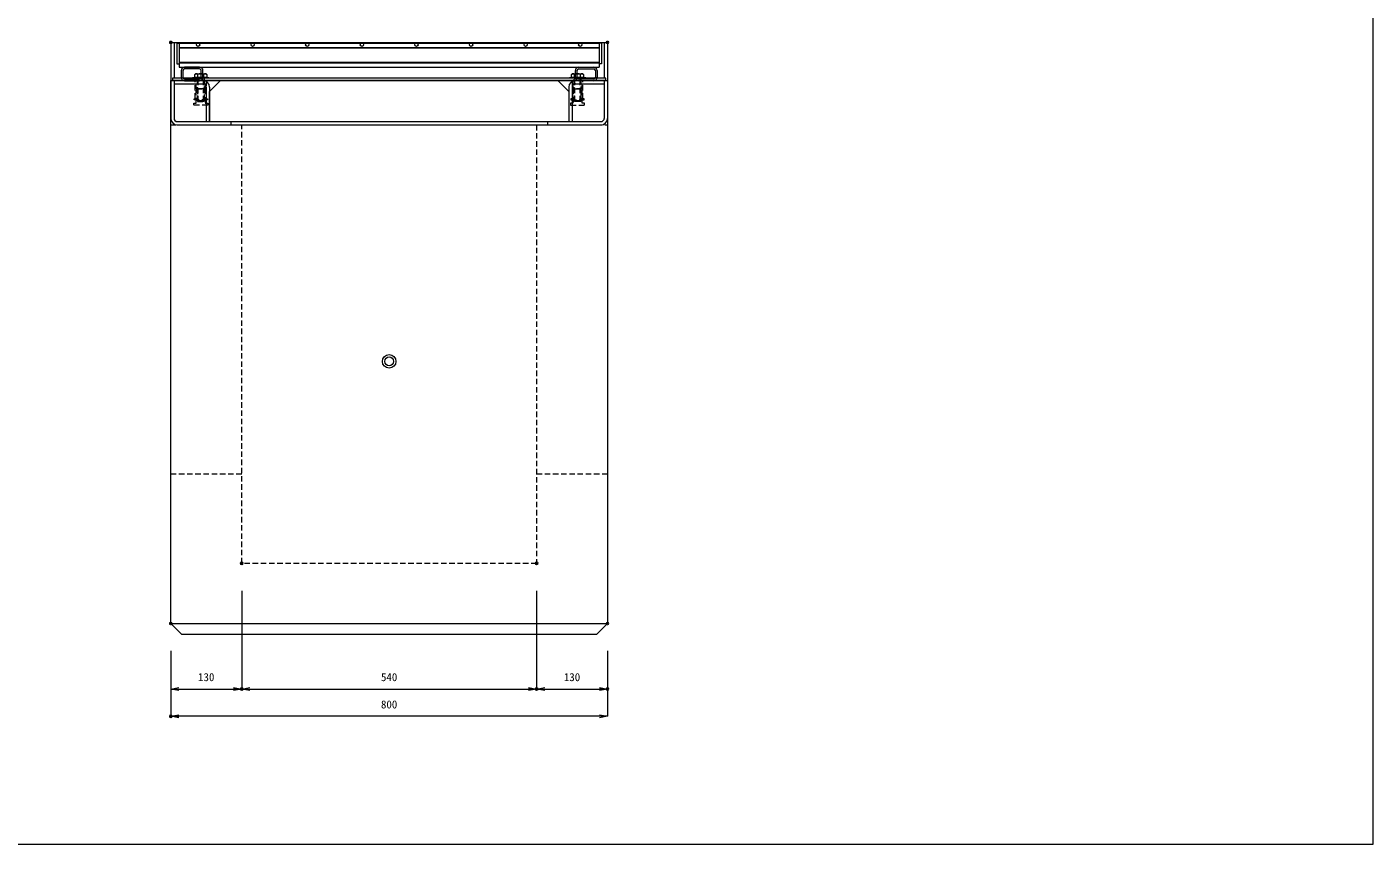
# Model space of a CAD drawing. Units: millimetres, scale not verified. Extents: x -4245 to -355, y 632 to 3472.
# Drawn here: x -2821 to -355, y 632 to 2129 of the extents above; entities that cross this region are included whole.
import ezdxf
from ezdxf.enums import TextEntityAlignment as Align

# ---------------------------------------------------------------- set-up
doc = ezdxf.new("R2010")
doc.units = ezdxf.units.MM
doc.header["$LTSCALE"] = 20
doc.header["$PDMODE"] = 32
doc.header["$PDSIZE"] = 4
doc.linetypes.add('USER1', pattern=[0.75, 0.5, -0.25])
for name, color, linetype, lineweight in [('0-1_TITLE', 7, 'Continuous', 18), ('0-3_KIJUN', 3, 'Continuous', 18), ('0-5_SUNPO', 3, 'Continuous', 18), ('0-6_UKEWAKU', 4, 'Continuous', 18), ('0-7_GRE', 5, 'Continuous', 18), ('0-9__0-0_0', 7, 'Continuous', 18)]:
    doc.layers.add(name, color=color, linetype=linetype, lineweight=lineweight)
doc.layers.add('0-A__0-2_DEFPOINTS', color=7, linetype='Continuous')
doc.styles.add('ＭＳ ゴシック', font='')
doc.styles.get('ＭＳ ゴシック').set_extended_font_data('MS Gothic')

# ---------------------------------------------------------------- blocks, each defined once
blk = doc.blocks.new('W1-2_INST_C')
at = {"layer": '0-3_KIJUN', "color": 7, "linetype": 'USER1'}
for p, q in [((-8.23, -15), (-8.23, 0)), ((8.22, -15), (8.22, 0))]:
    blk.add_line(p, q, dxfattribs=at)
for points in [[(10, 0), (-10, 0), (-10, -33), (-12, -33), (-12, -35), (12, -35), (12, -33), (10, -33)], [(8.22, -15), (-8.23, -15), (-8.23, -41.5), (-12.75, -41.5), (-12.75, -45), (12.75, -45), (12.75, -41.5), (8.22, -41.5)], [(-6, -15), (6, -15), (6, -38), (-6, -38)]]:
    blk.add_lwpolyline(points, close=True, dxfattribs=at)
blk = doc.blocks.new('_OPEN')
at = {"layer": '0-9__0-0_0'}
blk.add_line((0, 0), (-1, 0), dxfattribs=at)
blk.add_lwpolyline([(-1, 0.167), (0, 0), (-1, -0.167)], dxfattribs=at)
blk = doc.blocks.new('_D12')
at = {"layer": '0-5_SUNPO'}
for p, q in [((1817.95, 759.88), (1817.95, 579.88)), ((1687.95, 649.88), (1687.95, 579.88)), ((1702.95, 579.88), (1802.95, 579.88))]:
    blk.add_line(p, q, dxfattribs=at)
at = {"layer": '0-A__0-2_DEFPOINTS'}
for p in [(1817.95, 809.88), (1687.95, 699.88), (1817.95, 579.88)]:
    blk.add_point(p, dxfattribs=at)
at = {"layer": '0-5_SUNPO', "xscale": 15, "yscale": 15, "rotation": 180}
blk.add_blockref('_OPEN', (1687.95, 579.88), dxfattribs=at)
at = {"layer": '0-5_SUNPO', "xscale": 15, "yscale": 15}
blk.add_blockref('_OPEN', (1817.95, 579.88), dxfattribs=at)
at = {"layer": '0-5_SUNPO', "color": 7, "style": 'ＭＳ ゴシック'}
blk.add_text('130', height=14.66, dxfattribs=at).set_placement((1737.95, 589.88), align=Align.BOTTOM_LEFT)
blk = doc.blocks.new('_D13')
at = {"layer": '0-5_SUNPO'}
for p, q in [((1817.95, 759.88), (1817.95, 579.88)), ((2357.95, 759.88), (2357.95, 579.88)), ((1832.95, 579.88), (2342.95, 579.88))]:
    blk.add_line(p, q, dxfattribs=at)
at = {"layer": '0-A__0-2_DEFPOINTS'}
for p in [(1817.95, 809.88), (2357.95, 809.88), (2357.95, 579.88)]:
    blk.add_point(p, dxfattribs=at)
at = {"layer": '0-5_SUNPO', "xscale": 15, "yscale": 15, "rotation": 180}
blk.add_blockref('_OPEN', (1817.95, 579.88), dxfattribs=at)
at = {"layer": '0-5_SUNPO', "xscale": 15, "yscale": 15}
blk.add_blockref('_OPEN', (2357.95, 579.88), dxfattribs=at)
at = {"layer": '0-5_SUNPO', "color": 7, "style": 'ＭＳ ゴシック'}
blk.add_text('540', height=14.66, dxfattribs=at).set_placement((2072.95, 589.88), align=Align.BOTTOM_LEFT)
blk = doc.blocks.new('_D14')
at = {"layer": '0-5_SUNPO'}
for p, q in [((2357.95, 759.88), (2357.95, 579.88)), ((2487.95, 649.88), (2487.95, 579.88)), ((2372.95, 579.88), (2472.95, 579.88))]:
    blk.add_line(p, q, dxfattribs=at)
at = {"layer": '0-A__0-2_DEFPOINTS'}
for p in [(2357.95, 809.88), (2487.95, 699.88), (2487.95, 579.88)]:
    blk.add_point(p, dxfattribs=at)
at = {"layer": '0-5_SUNPO', "xscale": 15, "yscale": 15, "rotation": 180}
blk.add_blockref('_OPEN', (2357.95, 579.88), dxfattribs=at)
at = {"layer": '0-5_SUNPO', "xscale": 15, "yscale": 15}
blk.add_blockref('_OPEN', (2487.95, 579.88), dxfattribs=at)
at = {"layer": '0-5_SUNPO', "color": 7, "style": 'ＭＳ ゴシック'}
blk.add_text('130', height=14.66, dxfattribs=at).set_placement((2407.95, 589.88), align=Align.BOTTOM_LEFT)
blk = doc.blocks.new('_D15')
at = {"layer": '0-5_SUNPO'}
for p, q in [((1687.95, 649.88), (1687.95, 529.88)), ((2487.95, 649.88), (2487.95, 529.88)), ((2472.95, 529.88), (1702.95, 529.88))]:
    blk.add_line(p, q, dxfattribs=at)
at = {"layer": '0-A__0-2_DEFPOINTS'}
for p in [(1687.95, 699.88), (2487.95, 699.88), (1687.95, 529.88)]:
    blk.add_point(p, dxfattribs=at)
at = {"layer": '0-5_SUNPO', "xscale": 15, "yscale": 15, "rotation": 180}
blk.add_blockref('_OPEN', (1687.95, 529.88), dxfattribs=at)
at = {"layer": '0-5_SUNPO', "xscale": 15, "yscale": 15}
blk.add_blockref('_OPEN', (2487.95, 529.88), dxfattribs=at)
at = {"layer": '0-5_SUNPO', "color": 7, "style": 'ＭＳ ゴシック'}
blk.add_text('800', height=14.66, dxfattribs=at).set_placement((2072.95, 539.88), align=Align.BOTTOM_LEFT)
blk = doc.blocks.new('M16_insert')
at = {"layer": '0-3_KIJUN'}
for radius in [12.5, 8]:
    blk.add_circle((0, 0), radius, dxfattribs=at)
blk = doc.blocks.new('_D77')
at = {"layer": '0-5_SUNPO'}
for p, q in [((1687.95, 1813.88), (1687.95, 1864.88)), ((1702.95, 1864.88), (2472.95, 1864.88)), ((2487.95, 1813.88), (2487.95, 1864.88))]:
    blk.add_line(p, q, dxfattribs=at)
at = {"layer": '0-A__0-2_DEFPOINTS'}
for p in [(2487.95, 1864.88), (1687.95, 1763.88), (2487.95, 1763.88)]:
    blk.add_point(p, dxfattribs=at)
at = {"layer": '0-5_SUNPO', "xscale": 15, "yscale": 15, "rotation": 180}
blk.add_blockref('_OPEN', (1687.95, 1864.88), dxfattribs=at)
at = {"layer": '0-5_SUNPO', "xscale": 15, "yscale": 15}
blk.add_blockref('_OPEN', (2487.95, 1864.88), dxfattribs=at)
at = {"layer": '0-5_SUNPO', "color": 7, "style": 'ＭＳ ゴシック'}
blk.add_text('800', height=14.66, dxfattribs=at).set_placement((2072.95, 1874.88), align=Align.BOTTOM_LEFT)
blk = doc.blocks.new('A$C36F45916')
at = {"layer": '0-6_UKEWAKU'}
for p, q in [((0, 0), (800, 0)), ((0, 0), (0, -139)), ((6, 0), (6, -65.5)), ((794, 0), (794, -65.5)), ((800, 0), (800, -139)), ((0, -70), (59, -70)), ((797, -65.5), (3, -65.5)), ((3, -65.5), (3, -70)), ((797, -70), (3, -70)), ((6, -70), (6, -139)), ((71, -90), (91, -70)), ((91, -70), (709, -70)), ((709, -70), (729, -90)), ((741, -70), (800, -70)), ((794, -70), (794, -139)), ((797, -70), (797, -65.5)), ((6, -76), (59, -76)), ((65, -82), (65, -145)), ((71, -82), (71, -145)), ((71, -145), (71, -90)), ((729, -82), (729, -145)), ((729, -90), (729, -145)), ((735, -82), (735, -145)), ((741, -76), (794, -76)), ((12, -145), (788, -145)), ((110, -145), (110, -151)), ((690, -145), (690, -151)), ((12, -151), (788, -151))]:
    blk.add_line(p, q, dxfattribs=at)
for centre, radius, start, end in [((59, -82), 12, 0, 90), ((741, -82), 12, 90, 180), ((59, -82), 6, 0, 90), ((741, -82), 6, 90, 180), ((12, -139), 12, 180, 270), ((12, -139), 6, 180, 270), ((788, -139), 6, 270, 0), ((788, -139), 12, 270, 0)]:
    blk.add_arc(centre, radius, start, end, dxfattribs=at)
blk = doc.blocks.new('A$C589A0631')
at = {"layer": '0-7_GRE'}
for p, q in [((0, 0), (0, -38)), ((0, 0), (4.5, 0)), ((4.5, 0), (4.5, -38)), ((4.5, 0), (4.5, -44)), ((4.5, 0), (773.5, 0)), ((773.5, 0), (773.5, -38)), ((778, 0), (773.5, 0)), ((773.5, 0), (773.5, -44)), ((778, 0), (778, -38)), ((4.5, -8), (773.5, -8)), ((4.5, -9), (773.5, -9)), ((0, -38), (4.5, -38)), ((4.5, -35), (773.5, -35)), ((4.5, -36), (773.5, -36)), ((4.5, -44), (773.5, -44)), ((41.6, -44), (14.4, -44)), ((41.6, -47.2), (14.4, -47.2)), ((736.4, -44), (763.6, -44)), ((736.4, -47.2), (763.6, -47.2)), ((778, -38), (773.5, -38)), ((8, -50.4), (8, -62.6)), ((11.2, -50.4), (11.2, -62.6)), ((14.4, -65.8), (41.6, -65.8)), ((14.4, -69), (41.6, -69)), ((44.8, -62.6), (44.8, -50.4)), ((48, -62.6), (48, -50.4)), ((730, -62.6), (730, -50.4)), ((733.2, -62.6), (733.2, -50.4)), ((763.6, -65.8), (736.4, -65.8)), ((763.6, -69), (736.4, -69)), ((766.8, -50.4), (766.8, -62.6)), ((770, -50.4), (770, -62.6))]:
    blk.add_line(p, q, dxfattribs=at)
for centre in [(39, -3), (139, -3), (239, -3), (339, -3), (439, -3), (539, -3), (639, -3), (739, -3)]:
    blk.add_circle(centre, 3, dxfattribs=at)
for centre, radius, start, end in [((14.4, -50.4), 6.4, 90, 180), ((14.4, -50.4), 3.2, 90, 180), ((41.6, -50.4), 6.4, 0, 90), ((41.6, -50.4), 3.2, 0, 90), ((736.4, -50.4), 6.4, 90, 180), ((736.4, -50.4), 3.2, 90, 180), ((763.6, -50.4), 6.4, 0, 90), ((763.6, -50.4), 3.2, 0, 90), ((14.4, -62.6), 6.4, 180, 270), ((14.4, -62.6), 3.2, 180, 270), ((41.6, -62.6), 3.2, 270, 0), ((41.6, -62.6), 6.4, 270, 0), ((736.4, -62.6), 6.4, 180, 270), ((736.4, -62.6), 3.2, 180, 270), ((763.6, -62.6), 3.2, 270, 0), ((763.6, -62.6), 6.4, 270, 0)]:
    blk.add_arc(centre, radius, start, end, dxfattribs=at)
blk = doc.blocks.new('A$C633F5666')
at = {"layer": '0-3_KIJUN'}
for p, q in [((-9.22, 50.5), (9.22, 50.5)), ((-5.47, 43.5), (-5.47, 49.5)), ((5.5, 43.5), (5.5, 49.5)), ((-15, 43.5), (15, 43.5)), ((-15, 42.5), (-15, 43.5)), ((15, 42.5), (-15, 42.5)), ((10.95, 43.5), (-10.95, 43.5)), ((15, 43.5), (15, 42.5))]:
    blk.add_line(p, q, dxfattribs=at)
at = {"layer": '0-3_KIJUN', "linetype": 'USER1'}
for p, q in [((-6, 42.5), (6, 42.5)), ((-6, 1), (-6, 42.5)), ((-5, 0), (-5, 42.5)), ((5, 0), (5, 42.5)), ((6, 42.5), (6, 1)), ((-5, 0), (-6, 1)), ((6, 1), (-6, 1)), ((5, 0), (-5, 0)), ((6, 1), (5, 0))]:
    blk.add_line(p, q, dxfattribs=at)
at = {"layer": '0-3_KIJUN'}
for points in [[(-10.95, 43.5), (-10.95, 49.5), (-9.22, 50.5)], [(9.22, 50.5), (10.95, 49.5), (10.95, 43.5)]]:
    blk.add_lwpolyline(points, dxfattribs=at)
for centre, radius, start, end in [((-8.21, 46.24), 4.26, 49.93201, 130.06799), ((0.02, 34.96), 15.54, 69.33427, 110.66573), ((8.23, 46.29), 4.21, 49.666, 130.334)]:
    blk.add_arc(centre, radius, start, end, dxfattribs=at)

msp = doc.modelspace()

# ---------------------------------------------------------------- linework, layer by layer
at = {"layer": '0-1_TITLE', "color": 2}
msp.add_lwpolyline([(-4245.22, 632.22), (-355.22, 632.22), (-355.22, 3472.22), (-4245.22, 3472.22)], close=True, dxfattribs=at)
at = {"layer": '0-3_KIJUN', "color": 7, "linetype": 'USER1'}
for p, q in [((-2557.27, 1949.19), (-1757.27, 1949.19)), ((-2557.27, 1310.19), (-2427.27, 1310.19)), ((-1887.27, 1310.19), (-1757.27, 1310.19))]:
    msp.add_line(p, q, dxfattribs=at)
at = {"layer": '0-3_KIJUN', "color": 7}
msp.add_line((-2557.27, 1036.19), (-1757.27, 1036.19), dxfattribs=at)
msp.add_lwpolyline([(-1757.27, 2030.19), (-1757.27, 1036.19), (-1777.27, 1016.19), (-2537.27, 1016.19), (-2557.27, 1036.19), (-2557.27, 2030.19)], close=True, dxfattribs=at)
at = {"layer": '0-3_KIJUN', "color": 7, "linetype": 'USER1'}
msp.add_lwpolyline([(-1887.27, 1949.19), (-1887.27, 1146.19), (-2427.27, 1146.19), (-2427.27, 1949.19)], dxfattribs=at)

# ---------------------------------------------------------------- block references
at = {"layer": '0-3_KIJUN'}
for name, p in [('A$C633F5666', (-2502.27, 1992.19)), ('A$C633F5666', (-1812.27, 1992.19)), ('W1-2_INST_C', (-1812.27, 2030.19)), ('W1-2_INST_C', (-1812.27, 2030.19)), ('M16_insert', (-2157.27, 1516.19))]:
    msp.add_blockref(name, p, dxfattribs=at)
at = {"layer": '0-3_KIJUN', "xscale": -1}
msp.add_blockref('W1-2_INST_C', (-2502.27, 2030.19), dxfattribs=at)
msp.add_blockref('W1-2_INST_C', (-2502.27, 2030.19), dxfattribs=at)
at = {"layer": '0-5_SUNPO'}
for name in ['_D77', '_D12', '_D13', '_D14', '_D15']:
    msp.add_blockref(name, (-4245.22, 336.31), dxfattribs=at)
at = {"layer": '0-6_UKEWAKU'}
msp.add_blockref('A$C36F45916', (-2557.27, 2100.19), dxfattribs=at)
at = {"layer": '0-7_GRE'}
msp.add_blockref('A$C589A0631', (-2546.27, 2099.04), dxfattribs=at)

doc.saveas('drawing.dxf')
